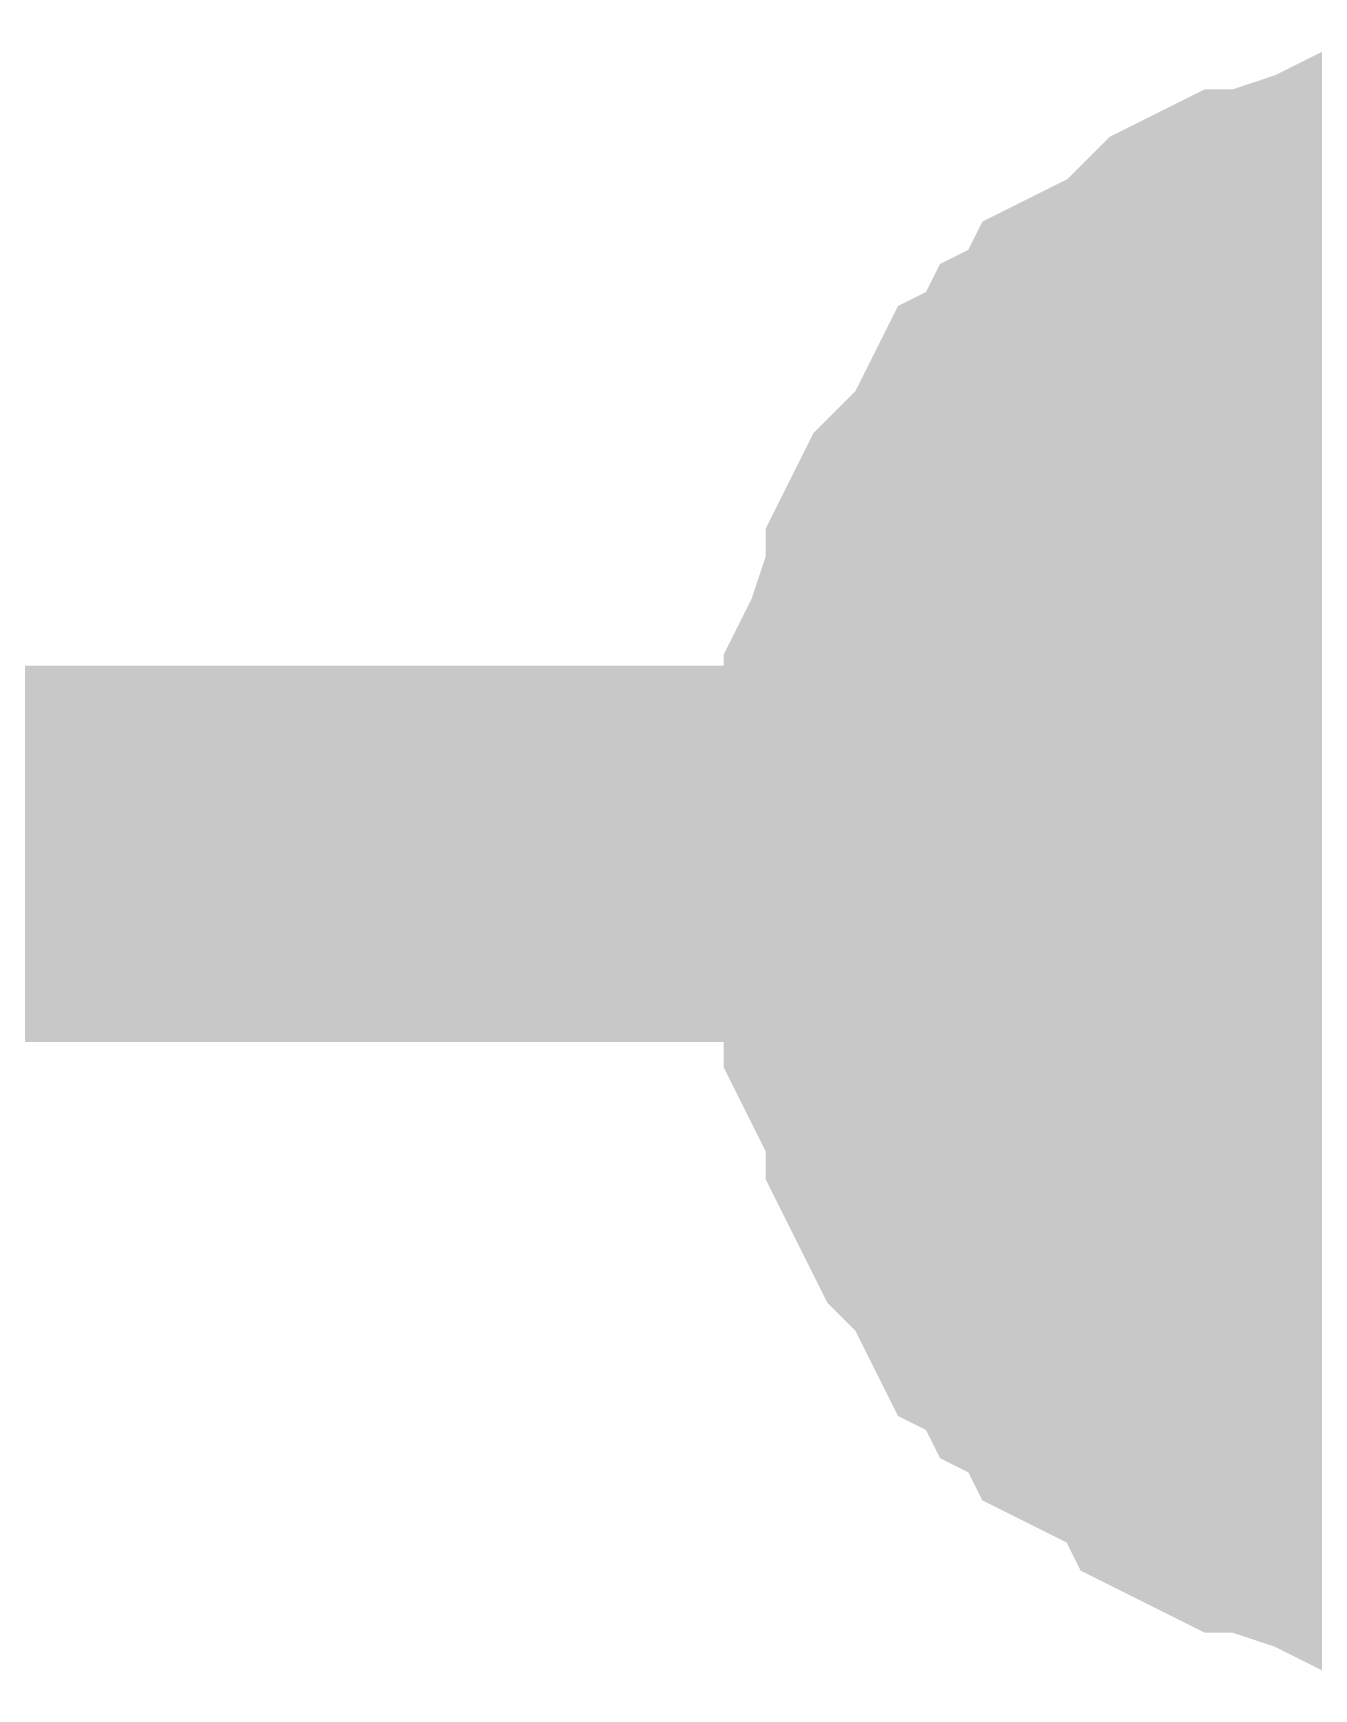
# Model space of a CAD drawing. Header units: inches. Extents: x 0 to 594, y 0 to 420.
# Drawn here: x 243.81 to 244.83, y 176.836 to 178.155 of the extents above; entities that cross this region are included whole.
import ezdxf

# ---------------------------------------------------------------- set-up
doc = ezdxf.new("R2010")
doc.units = ezdxf.units.IN
doc.layers.add('Sheet', color=255, linetype='Continuous')

msp = doc.modelspace()

# ---------------------------------------------------------------- linework, layer by layer
at = {"layer": 'Sheet'}
for points in [[(244.4986, 177.5011, 0.2997, 0.2997, 0), (244.4986, 177.5235, 0.2997, 0.2997, 0), (244.4986, 177.5571, 0.2997, 0.2997, 0), (244.5098, 177.5795, 0.2997, 0.2997, 0), (244.5098, 177.6019, 0.2997, 0.2997, 0), (244.5098, 177.6243, 0.2997, 0.2997, 0), (244.521, 177.6467, 0.2997, 0.2997, 0), (244.5322, 177.6802, 0.2997, 0.2997, 0), (244.5434, 177.7026, 0.2997, 0.2997, 0), (244.5434, 177.725, 0.2997, 0.2997, 0), (244.5546, 177.7474, 0.2997, 0.2997, 0), (244.5658, 177.7586, 0.2997, 0.2997, 0), (244.5882, 177.781, 0.2997, 0.2997, 0), (244.5994, 177.8034, 0.2997, 0.2997, 0), (244.6106, 177.8258, 0.2997, 0.2997, 0), (244.633, 177.837, 0.2997, 0.2997, 0), (244.6442, 177.8594, 0.2997, 0.2997, 0), (244.6666, 177.8706, 0.2997, 0.2997, 0), (244.6778, 177.893, 0.2997, 0.2997, 0), (244.7002, 177.9042, 0.2997, 0.2997, 0), (244.7226, 177.9154, 0.2997, 0.2997, 0), (244.745, 177.9378, 0.2997, 0.2997, 0), (244.7562, 177.949, 0.2997, 0.2997, 0), (244.7786, 177.9602, 0.2997, 0.2997, 0), (244.801, 177.9602, 0.2997, 0.2997, 0), (244.8234, 177.9714, 0.2997, 0.2997, 0), (244.857, 177.9826, 0.2997, 0.2997, 0), (244.8794, 177.9938, 0.2997, 0.2997, 0), (244.9018, 177.9938, 0.2997, 0.2997, 0), (244.9242, 177.9938, 0.2997, 0.2997, 0), (244.9466, 178.005, 0.2997, 0.2997, 0), (244.9802, 178.005, 0.2997, 0.2997, 0)], [(244.4986, 177.5011, 0.2997, 0.2997, 0), (244.4986, 177.5235, 0.2997, 0.2997, 0), (244.4986, 177.5571, 0.2997, 0.2997, 0), (244.5098, 177.5795, 0.2997, 0.2997, 0), (244.5098, 177.6019, 0.2997, 0.2997, 0), (244.5098, 177.6243, 0.2997, 0.2997, 0), (244.521, 177.6467, 0.2997, 0.2997, 0), (244.5322, 177.6802, 0.2997, 0.2997, 0), (244.5434, 177.7026, 0.2997, 0.2997, 0), (244.5434, 177.725, 0.2997, 0.2997, 0), (244.5546, 177.7474, 0.2997, 0.2997, 0), (244.5658, 177.7586, 0.2997, 0.2997, 0), (244.5882, 177.781, 0.2997, 0.2997, 0), (244.5994, 177.8034, 0.2997, 0.2997, 0), (244.6106, 177.8258, 0.2997, 0.2997, 0), (244.633, 177.837, 0.2997, 0.2997, 0), (244.6442, 177.8594, 0.2997, 0.2997, 0), (244.6666, 177.8706, 0.2997, 0.2997, 0), (244.6778, 177.893, 0.2997, 0.2997, 0), (244.7002, 177.9042, 0.2997, 0.2997, 0), (244.7226, 177.9154, 0.2997, 0.2997, 0), (244.745, 177.9378, 0.2997, 0.2997, 0), (244.7562, 177.949, 0.2997, 0.2997, 0), (244.7786, 177.9602, 0.2997, 0.2997, 0), (244.801, 177.9602, 0.2997, 0.2997, 0), (244.8234, 177.9714, 0.2997, 0.2997, 0), (244.857, 177.9826, 0.2997, 0.2997, 0), (244.8794, 177.9938, 0.2997, 0.2997, 0), (244.9018, 177.9938, 0.2997, 0.2997, 0), (244.9242, 177.9938, 0.2997, 0.2997, 0), (244.9466, 178.005, 0.2997, 0.2997, 0), (244.9802, 178.005, 0.2997, 0.2997, 0)], [(244.4986, 177.5011, 0.2997, 0.2997, 0), (244.4986, 177.5235, 0.2997, 0.2997, 0), (244.4986, 177.5571, 0.2997, 0.2997, 0), (244.5098, 177.5795, 0.2997, 0.2997, 0), (244.5098, 177.6019, 0.2997, 0.2997, 0), (244.5098, 177.6243, 0.2997, 0.2997, 0), (244.521, 177.6467, 0.2997, 0.2997, 0), (244.5322, 177.6802, 0.2997, 0.2997, 0), (244.5434, 177.7026, 0.2997, 0.2997, 0), (244.5434, 177.725, 0.2997, 0.2997, 0), (244.5546, 177.7474, 0.2997, 0.2997, 0), (244.5658, 177.7586, 0.2997, 0.2997, 0), (244.5882, 177.781, 0.2997, 0.2997, 0), (244.5994, 177.8034, 0.2997, 0.2997, 0), (244.6106, 177.8258, 0.2997, 0.2997, 0), (244.633, 177.837, 0.2997, 0.2997, 0), (244.6442, 177.8594, 0.2997, 0.2997, 0), (244.6666, 177.8706, 0.2997, 0.2997, 0), (244.6778, 177.893, 0.2997, 0.2997, 0), (244.7002, 177.9042, 0.2997, 0.2997, 0), (244.7226, 177.9154, 0.2997, 0.2997, 0), (244.745, 177.9378, 0.2997, 0.2997, 0), (244.7562, 177.949, 0.2997, 0.2997, 0), (244.7786, 177.9602, 0.2997, 0.2997, 0), (244.801, 177.9602, 0.2997, 0.2997, 0), (244.8234, 177.9714, 0.2997, 0.2997, 0), (244.857, 177.9826, 0.2997, 0.2997, 0), (244.8794, 177.9938, 0.2997, 0.2997, 0), (244.9018, 177.9938, 0.2997, 0.2997, 0), (244.9242, 177.9938, 0.2997, 0.2997, 0), (244.9466, 178.005, 0.2997, 0.2997, 0), (244.9802, 178.005, 0.2997, 0.2997, 0)], [(244.4986, 177.5011, 0.2997, 0.2997, 0), (244.4986, 177.5235, 0.2997, 0.2997, 0), (244.4986, 177.5571, 0.2997, 0.2997, 0), (244.5098, 177.5795, 0.2997, 0.2997, 0), (244.5098, 177.6019, 0.2997, 0.2997, 0), (244.5098, 177.6243, 0.2997, 0.2997, 0), (244.521, 177.6467, 0.2997, 0.2997, 0), (244.5322, 177.6802, 0.2997, 0.2997, 0), (244.5434, 177.7026, 0.2997, 0.2997, 0), (244.5434, 177.725, 0.2997, 0.2997, 0), (244.5546, 177.7474, 0.2997, 0.2997, 0), (244.5658, 177.7586, 0.2997, 0.2997, 0), (244.5882, 177.781, 0.2997, 0.2997, 0), (244.5994, 177.8034, 0.2997, 0.2997, 0), (244.6106, 177.8258, 0.2997, 0.2997, 0), (244.633, 177.837, 0.2997, 0.2997, 0), (244.6442, 177.8594, 0.2997, 0.2997, 0), (244.6666, 177.8706, 0.2997, 0.2997, 0), (244.6778, 177.893, 0.2997, 0.2997, 0), (244.7002, 177.9042, 0.2997, 0.2997, 0), (244.7226, 177.9154, 0.2997, 0.2997, 0), (244.745, 177.9378, 0.2997, 0.2997, 0), (244.7562, 177.949, 0.2997, 0.2997, 0), (244.7786, 177.9602, 0.2997, 0.2997, 0), (244.801, 177.9602, 0.2997, 0.2997, 0), (244.8234, 177.9714, 0.2997, 0.2997, 0), (244.857, 177.9826, 0.2997, 0.2997, 0), (244.8794, 177.9938, 0.2997, 0.2997, 0), (244.9018, 177.9938, 0.2997, 0.2997, 0), (244.9242, 177.9938, 0.2997, 0.2997, 0), (244.9466, 178.005, 0.2997, 0.2997, 0), (244.9802, 178.005, 0.2997, 0.2997, 0)], [(244.4986, 177.5011, 0.2997, 0.2997, 0), (244.4986, 177.5235, 0.2997, 0.2997, 0), (244.4986, 177.5571, 0.2997, 0.2997, 0), (244.5098, 177.5795, 0.2997, 0.2997, 0), (244.5098, 177.6019, 0.2997, 0.2997, 0), (244.5098, 177.6243, 0.2997, 0.2997, 0), (244.521, 177.6467, 0.2997, 0.2997, 0), (244.5322, 177.6802, 0.2997, 0.2997, 0), (244.5434, 177.7026, 0.2997, 0.2997, 0), (244.5434, 177.725, 0.2997, 0.2997, 0), (244.5546, 177.7474, 0.2997, 0.2997, 0), (244.5658, 177.7586, 0.2997, 0.2997, 0), (244.5882, 177.781, 0.2997, 0.2997, 0), (244.5994, 177.8034, 0.2997, 0.2997, 0), (244.6106, 177.8258, 0.2997, 0.2997, 0), (244.633, 177.837, 0.2997, 0.2997, 0), (244.6442, 177.8594, 0.2997, 0.2997, 0), (244.6666, 177.8706, 0.2997, 0.2997, 0), (244.6778, 177.893, 0.2997, 0.2997, 0), (244.7002, 177.9042, 0.2997, 0.2997, 0), (244.7226, 177.9154, 0.2997, 0.2997, 0), (244.745, 177.9378, 0.2997, 0.2997, 0), (244.7562, 177.949, 0.2997, 0.2997, 0), (244.7786, 177.9602, 0.2997, 0.2997, 0), (244.801, 177.9602, 0.2997, 0.2997, 0), (244.8234, 177.9714, 0.2997, 0.2997, 0), (244.857, 177.9826, 0.2997, 0.2997, 0), (244.8794, 177.9938, 0.2997, 0.2997, 0), (244.9018, 177.9938, 0.2997, 0.2997, 0), (244.9242, 177.9938, 0.2997, 0.2997, 0), (244.9466, 178.005, 0.2997, 0.2997, 0), (244.9802, 178.005, 0.2997, 0.2997, 0)], [(244.4986, 177.5011, 0.2997, 0.2997, 0), (244.4986, 177.5235, 0.2997, 0.2997, 0), (244.4986, 177.5571, 0.2997, 0.2997, 0), (244.5098, 177.5795, 0.2997, 0.2997, 0), (244.5098, 177.6019, 0.2997, 0.2997, 0), (244.5098, 177.6243, 0.2997, 0.2997, 0), (244.521, 177.6467, 0.2997, 0.2997, 0), (244.5322, 177.6802, 0.2997, 0.2997, 0), (244.5434, 177.7026, 0.2997, 0.2997, 0), (244.5434, 177.725, 0.2997, 0.2997, 0), (244.5546, 177.7474, 0.2997, 0.2997, 0), (244.5658, 177.7586, 0.2997, 0.2997, 0), (244.5882, 177.781, 0.2997, 0.2997, 0), (244.5994, 177.8034, 0.2997, 0.2997, 0), (244.6106, 177.8258, 0.2997, 0.2997, 0), (244.633, 177.837, 0.2997, 0.2997, 0), (244.6442, 177.8594, 0.2997, 0.2997, 0), (244.6666, 177.8706, 0.2997, 0.2997, 0), (244.6778, 177.893, 0.2997, 0.2997, 0), (244.7002, 177.9042, 0.2997, 0.2997, 0), (244.7226, 177.9154, 0.2997, 0.2997, 0), (244.745, 177.9378, 0.2997, 0.2997, 0), (244.7562, 177.949, 0.2997, 0.2997, 0), (244.7786, 177.9602, 0.2997, 0.2997, 0), (244.801, 177.9602, 0.2997, 0.2997, 0), (244.8234, 177.9714, 0.2997, 0.2997, 0), (244.857, 177.9826, 0.2997, 0.2997, 0), (244.8794, 177.9938, 0.2997, 0.2997, 0), (244.9018, 177.9938, 0.2997, 0.2997, 0), (244.9242, 177.9938, 0.2997, 0.2997, 0), (244.9466, 178.005, 0.2997, 0.2997, 0), (244.9802, 178.005, 0.2997, 0.2997, 0)], [(244.4986, 177.5011, 0.2997, 0.2997, 0), (244.4986, 177.5235, 0.2997, 0.2997, 0), (244.4986, 177.5571, 0.2997, 0.2997, 0), (244.5098, 177.5795, 0.2997, 0.2997, 0), (244.5098, 177.6019, 0.2997, 0.2997, 0), (244.5098, 177.6243, 0.2997, 0.2997, 0), (244.521, 177.6467, 0.2997, 0.2997, 0), (244.5322, 177.6802, 0.2997, 0.2997, 0), (244.5434, 177.7026, 0.2997, 0.2997, 0), (244.5434, 177.725, 0.2997, 0.2997, 0), (244.5546, 177.7474, 0.2997, 0.2997, 0), (244.5658, 177.7586, 0.2997, 0.2997, 0), (244.5882, 177.781, 0.2997, 0.2997, 0), (244.5994, 177.8034, 0.2997, 0.2997, 0), (244.6106, 177.8258, 0.2997, 0.2997, 0), (244.633, 177.837, 0.2997, 0.2997, 0), (244.6442, 177.8594, 0.2997, 0.2997, 0), (244.6666, 177.8706, 0.2997, 0.2997, 0), (244.6778, 177.893, 0.2997, 0.2997, 0), (244.7002, 177.9042, 0.2997, 0.2997, 0), (244.7226, 177.9154, 0.2997, 0.2997, 0), (244.745, 177.9378, 0.2997, 0.2997, 0), (244.7562, 177.949, 0.2997, 0.2997, 0), (244.7786, 177.9602, 0.2997, 0.2997, 0), (244.801, 177.9602, 0.2997, 0.2997, 0), (244.8234, 177.9714, 0.2997, 0.2997, 0), (244.857, 177.9826, 0.2997, 0.2997, 0), (244.8794, 177.9938, 0.2997, 0.2997, 0), (244.9018, 177.9938, 0.2997, 0.2997, 0), (244.9242, 177.9938, 0.2997, 0.2997, 0), (244.9466, 178.005, 0.2997, 0.2997, 0), (244.9802, 178.005, 0.2997, 0.2997, 0)], [(244.4986, 177.5011, 0.0991, 0.0991, 0), (244.4986, 177.5235, 0.0991, 0.0991, 0), (244.4986, 177.5571, 0.0991, 0.0991, 0), (244.5098, 177.5795, 0.0991, 0.0991, 0), (244.5098, 177.6019, 0.0991, 0.0991, 0), (244.5098, 177.6243, 0.0991, 0.0991, 0), (244.521, 177.6467, 0.0991, 0.0991, 0), (244.5322, 177.6802, 0.0991, 0.0991, 0), (244.5434, 177.7026, 0.0991, 0.0991, 0), (244.5434, 177.725, 0.0991, 0.0991, 0), (244.5546, 177.7474, 0.0991, 0.0991, 0), (244.5658, 177.7586, 0.0991, 0.0991, 0), (244.5882, 177.781, 0.0991, 0.0991, 0), (244.5994, 177.8034, 0.0991, 0.0991, 0), (244.6106, 177.8258, 0.0991, 0.0991, 0), (244.633, 177.837, 0.0991, 0.0991, 0), (244.6442, 177.8594, 0.0991, 0.0991, 0), (244.6666, 177.8706, 0.0991, 0.0991, 0), (244.6778, 177.893, 0.0991, 0.0991, 0), (244.7002, 177.9042, 0.0991, 0.0991, 0), (244.7226, 177.9154, 0.0991, 0.0991, 0), (244.745, 177.9378, 0.0991, 0.0991, 0), (244.7562, 177.949, 0.0991, 0.0991, 0), (244.7786, 177.9602, 0.0991, 0.0991, 0), (244.801, 177.9602, 0.0991, 0.0991, 0), (244.8234, 177.9714, 0.0991, 0.0991, 0), (244.857, 177.9826, 0.0991, 0.0991, 0), (244.8794, 177.9938, 0.0991, 0.0991, 0), (244.9018, 177.9938, 0.0991, 0.0991, 0)], [(244.4986, 177.5011, 0.0991, 0.0991, 0), (244.4986, 177.5235, 0.0991, 0.0991, 0), (244.4986, 177.5571, 0.0991, 0.0991, 0), (244.5098, 177.5795, 0.0991, 0.0991, 0), (244.5098, 177.6019, 0.0991, 0.0991, 0), (244.5098, 177.6243, 0.0991, 0.0991, 0), (244.521, 177.6467, 0.0991, 0.0991, 0), (244.5322, 177.6802, 0.0991, 0.0991, 0), (244.5434, 177.7026, 0.0991, 0.0991, 0), (244.5434, 177.725, 0.0991, 0.0991, 0), (244.5546, 177.7474, 0.0991, 0.0991, 0), (244.5658, 177.7586, 0.0991, 0.0991, 0), (244.5882, 177.781, 0.0991, 0.0991, 0), (244.5994, 177.8034, 0.0991, 0.0991, 0), (244.6106, 177.8258, 0.0991, 0.0991, 0), (244.633, 177.837, 0.0991, 0.0991, 0), (244.6442, 177.8594, 0.0991, 0.0991, 0), (244.6666, 177.8706, 0.0991, 0.0991, 0), (244.6778, 177.893, 0.0991, 0.0991, 0), (244.7002, 177.9042, 0.0991, 0.0991, 0), (244.7226, 177.9154, 0.0991, 0.0991, 0), (244.745, 177.9378, 0.0991, 0.0991, 0), (244.7562, 177.949, 0.0991, 0.0991, 0), (244.7786, 177.9602, 0.0991, 0.0991, 0), (244.801, 177.9602, 0.0991, 0.0991, 0), (244.8234, 177.9714, 0.0991, 0.0991, 0), (244.857, 177.9826, 0.0991, 0.0991, 0), (244.8794, 177.9938, 0.0991, 0.0991, 0), (244.9018, 177.9938, 0.0991, 0.0991, 0)], [(244.4986, 177.5011, 0.0991, 0.0991, 0), (244.4986, 177.5235, 0.0991, 0.0991, 0), (244.4986, 177.5571, 0.0991, 0.0991, 0), (244.5098, 177.5795, 0.0991, 0.0991, 0), (244.5098, 177.6019, 0.0991, 0.0991, 0), (244.5098, 177.6243, 0.0991, 0.0991, 0), (244.521, 177.6467, 0.0991, 0.0991, 0), (244.5322, 177.6802, 0.0991, 0.0991, 0), (244.5434, 177.7026, 0.0991, 0.0991, 0), (244.5434, 177.725, 0.0991, 0.0991, 0), (244.5546, 177.7474, 0.0991, 0.0991, 0), (244.5658, 177.7586, 0.0991, 0.0991, 0), (244.5882, 177.781, 0.0991, 0.0991, 0), (244.5994, 177.8034, 0.0991, 0.0991, 0), (244.6106, 177.8258, 0.0991, 0.0991, 0), (244.633, 177.837, 0.0991, 0.0991, 0), (244.6442, 177.8594, 0.0991, 0.0991, 0), (244.6666, 177.8706, 0.0991, 0.0991, 0), (244.6778, 177.893, 0.0991, 0.0991, 0), (244.7002, 177.9042, 0.0991, 0.0991, 0), (244.7226, 177.9154, 0.0991, 0.0991, 0), (244.745, 177.9378, 0.0991, 0.0991, 0), (244.7562, 177.949, 0.0991, 0.0991, 0), (244.7786, 177.9602, 0.0991, 0.0991, 0), (244.801, 177.9602, 0.0991, 0.0991, 0), (244.8234, 177.9714, 0.0991, 0.0991, 0), (244.857, 177.9826, 0.0991, 0.0991, 0), (244.8794, 177.9938, 0.0991, 0.0991, 0), (244.9018, 177.9938, 0.0991, 0.0991, 0)], [(244.4986, 177.5011, 0.0991, 0.0991, 0), (244.4986, 177.5235, 0.0991, 0.0991, 0), (244.4986, 177.5571, 0.0991, 0.0991, 0), (244.5098, 177.5795, 0.0991, 0.0991, 0), (244.5098, 177.6019, 0.0991, 0.0991, 0), (244.5098, 177.6243, 0.0991, 0.0991, 0), (244.521, 177.6467, 0.0991, 0.0991, 0), (244.5322, 177.6802, 0.0991, 0.0991, 0), (244.5434, 177.7026, 0.0991, 0.0991, 0), (244.5434, 177.725, 0.0991, 0.0991, 0), (244.5546, 177.7474, 0.0991, 0.0991, 0), (244.5658, 177.7586, 0.0991, 0.0991, 0), (244.5882, 177.781, 0.0991, 0.0991, 0), (244.5994, 177.8034, 0.0991, 0.0991, 0), (244.6106, 177.8258, 0.0991, 0.0991, 0), (244.633, 177.837, 0.0991, 0.0991, 0), (244.6442, 177.8594, 0.0991, 0.0991, 0), (244.6666, 177.8706, 0.0991, 0.0991, 0), (244.6778, 177.893, 0.0991, 0.0991, 0), (244.7002, 177.9042, 0.0991, 0.0991, 0), (244.7226, 177.9154, 0.0991, 0.0991, 0), (244.745, 177.9378, 0.0991, 0.0991, 0), (244.7562, 177.949, 0.0991, 0.0991, 0), (244.7786, 177.9602, 0.0991, 0.0991, 0), (244.801, 177.9602, 0.0991, 0.0991, 0), (244.8234, 177.9714, 0.0991, 0.0991, 0), (244.857, 177.9826, 0.0991, 0.0991, 0), (244.8794, 177.9938, 0.0991, 0.0991, 0), (244.9018, 177.9938, 0.0991, 0.0991, 0)], [(244.4986, 177.5011, 0.0991, 0.0991, 0), (244.4986, 177.5235, 0.0991, 0.0991, 0), (244.4986, 177.5571, 0.0991, 0.0991, 0), (244.5098, 177.5795, 0.0991, 0.0991, 0), (244.5098, 177.6019, 0.0991, 0.0991, 0), (244.5098, 177.6243, 0.0991, 0.0991, 0), (244.521, 177.6467, 0.0991, 0.0991, 0), (244.5322, 177.6802, 0.0991, 0.0991, 0), (244.5434, 177.7026, 0.0991, 0.0991, 0), (244.5434, 177.725, 0.0991, 0.0991, 0), (244.5546, 177.7474, 0.0991, 0.0991, 0), (244.5658, 177.7586, 0.0991, 0.0991, 0), (244.5882, 177.781, 0.0991, 0.0991, 0), (244.5994, 177.8034, 0.0991, 0.0991, 0), (244.6106, 177.8258, 0.0991, 0.0991, 0), (244.633, 177.837, 0.0991, 0.0991, 0), (244.6442, 177.8594, 0.0991, 0.0991, 0), (244.6666, 177.8706, 0.0991, 0.0991, 0), (244.6778, 177.893, 0.0991, 0.0991, 0), (244.7002, 177.9042, 0.0991, 0.0991, 0), (244.7226, 177.9154, 0.0991, 0.0991, 0), (244.745, 177.9378, 0.0991, 0.0991, 0), (244.7562, 177.949, 0.0991, 0.0991, 0), (244.7786, 177.9602, 0.0991, 0.0991, 0), (244.801, 177.9602, 0.0991, 0.0991, 0), (244.8234, 177.9714, 0.0991, 0.0991, 0), (244.857, 177.9826, 0.0991, 0.0991, 0), (244.8794, 177.9938, 0.0991, 0.0991, 0), (244.9018, 177.9938, 0.0991, 0.0991, 0)], [(244.4986, 177.5011, 0.0991, 0.0991, 0), (244.4986, 177.5235, 0.0991, 0.0991, 0), (244.4986, 177.5571, 0.0991, 0.0991, 0), (244.5098, 177.5795, 0.0991, 0.0991, 0), (244.5098, 177.6019, 0.0991, 0.0991, 0), (244.5098, 177.6243, 0.0991, 0.0991, 0), (244.521, 177.6467, 0.0991, 0.0991, 0), (244.5322, 177.6802, 0.0991, 0.0991, 0), (244.5434, 177.7026, 0.0991, 0.0991, 0), (244.5434, 177.725, 0.0991, 0.0991, 0), (244.5546, 177.7474, 0.0991, 0.0991, 0), (244.5658, 177.7586, 0.0991, 0.0991, 0), (244.5882, 177.781, 0.0991, 0.0991, 0), (244.5994, 177.8034, 0.0991, 0.0991, 0), (244.6106, 177.8258, 0.0991, 0.0991, 0), (244.633, 177.837, 0.0991, 0.0991, 0), (244.6442, 177.8594, 0.0991, 0.0991, 0), (244.6666, 177.8706, 0.0991, 0.0991, 0), (244.6778, 177.893, 0.0991, 0.0991, 0), (244.7002, 177.9042, 0.0991, 0.0991, 0), (244.7226, 177.9154, 0.0991, 0.0991, 0), (244.745, 177.9378, 0.0991, 0.0991, 0), (244.7562, 177.949, 0.0991, 0.0991, 0), (244.7786, 177.9602, 0.0991, 0.0991, 0), (244.801, 177.9602, 0.0991, 0.0991, 0), (244.8234, 177.9714, 0.0991, 0.0991, 0), (244.857, 177.9826, 0.0991, 0.0991, 0), (244.8794, 177.9938, 0.0991, 0.0991, 0), (244.9018, 177.9938, 0.0991, 0.0991, 0)], [(244.4986, 177.5011, 0.0991, 0.0991, 0), (244.4986, 177.5235, 0.0991, 0.0991, 0), (244.4986, 177.5571, 0.0991, 0.0991, 0), (244.5098, 177.5795, 0.0991, 0.0991, 0), (244.5098, 177.6019, 0.0991, 0.0991, 0), (244.5098, 177.6243, 0.0991, 0.0991, 0), (244.521, 177.6467, 0.0991, 0.0991, 0), (244.5322, 177.6802, 0.0991, 0.0991, 0), (244.5434, 177.7026, 0.0991, 0.0991, 0), (244.5434, 177.725, 0.0991, 0.0991, 0), (244.5546, 177.7474, 0.0991, 0.0991, 0), (244.5658, 177.7586, 0.0991, 0.0991, 0), (244.5882, 177.781, 0.0991, 0.0991, 0), (244.5994, 177.8034, 0.0991, 0.0991, 0), (244.6106, 177.8258, 0.0991, 0.0991, 0), (244.633, 177.837, 0.0991, 0.0991, 0), (244.6442, 177.8594, 0.0991, 0.0991, 0), (244.6666, 177.8706, 0.0991, 0.0991, 0), (244.6778, 177.893, 0.0991, 0.0991, 0), (244.7002, 177.9042, 0.0991, 0.0991, 0), (244.7226, 177.9154, 0.0991, 0.0991, 0), (244.745, 177.9378, 0.0991, 0.0991, 0), (244.7562, 177.949, 0.0991, 0.0991, 0), (244.7786, 177.9602, 0.0991, 0.0991, 0), (244.801, 177.9602, 0.0991, 0.0991, 0), (244.8234, 177.9714, 0.0991, 0.0991, 0), (244.857, 177.9826, 0.0991, 0.0991, 0), (244.8794, 177.9938, 0.0991, 0.0991, 0), (244.9018, 177.9938, 0.0991, 0.0991, 0)], [(232.5044, 177.5011, 0.2997, 0.2997, 0), (245.0026, 177.5011, 0.2997, 0.2997, 0)], [(244.9802, 176.9859, 0.2997, 0.2997, 0), (244.9466, 176.9859, 0.2997, 0.2997, 0), (244.9242, 176.9971, 0.2997, 0.2997, 0), (244.9018, 176.9971, 0.2997, 0.2997, 0), (244.8794, 176.9971, 0.2997, 0.2997, 0), (244.857, 177.0083, 0.2997, 0.2997, 0), (244.8234, 177.0195, 0.2997, 0.2997, 0), (244.801, 177.0307, 0.2997, 0.2997, 0), (244.7786, 177.0307, 0.2997, 0.2997, 0), (244.7562, 177.0419, 0.2997, 0.2997, 0), (244.745, 177.0643, 0.2997, 0.2997, 0), (244.7226, 177.0755, 0.2997, 0.2997, 0), (244.7002, 177.0867, 0.2997, 0.2997, 0), (244.6778, 177.0979, 0.2997, 0.2997, 0), (244.6666, 177.1203, 0.2997, 0.2997, 0), (244.6442, 177.1315, 0.2997, 0.2997, 0), (244.633, 177.1539, 0.2997, 0.2997, 0), (244.6106, 177.1651, 0.2997, 0.2997, 0), (244.5994, 177.1875, 0.2997, 0.2997, 0), (244.5882, 177.2099, 0.2997, 0.2997, 0), (244.5658, 177.2323, 0.2997, 0.2997, 0), (244.5546, 177.2547, 0.2997, 0.2997, 0), (244.5434, 177.2771, 0.2997, 0.2997, 0), (244.5434, 177.2995, 0.2997, 0.2997, 0), (244.5322, 177.3219, 0.2997, 0.2997, 0), (244.521, 177.3443, 0.2997, 0.2997, 0), (244.5098, 177.3667, 0.2997, 0.2997, 0), (244.5098, 177.4003, 0.2997, 0.2997, 0), (244.5098, 177.4227, 0.2997, 0.2997, 0), (244.4986, 177.4451, 0.2997, 0.2997, 0), (244.4986, 177.4787, 0.2997, 0.2997, 0), (244.4986, 177.5011, 0.2997, 0.2997, 0)], [(244.4986, 177.5011, 0.2997, 0.2997, 0), (244.4986, 177.5011, 0.2997, 0.2997, 0)], [(244.9802, 176.9859, 0.2997, 0.2997, 0), (244.9466, 176.9859, 0.2997, 0.2997, 0), (244.9242, 176.9971, 0.2997, 0.2997, 0), (244.9018, 176.9971, 0.2997, 0.2997, 0), (244.8794, 176.9971, 0.2997, 0.2997, 0), (244.857, 177.0083, 0.2997, 0.2997, 0), (244.8234, 177.0195, 0.2997, 0.2997, 0), (244.801, 177.0307, 0.2997, 0.2997, 0), (244.7786, 177.0307, 0.2997, 0.2997, 0), (244.7562, 177.0419, 0.2997, 0.2997, 0), (244.745, 177.0643, 0.2997, 0.2997, 0), (244.7226, 177.0755, 0.2997, 0.2997, 0), (244.7002, 177.0867, 0.2997, 0.2997, 0), (244.6778, 177.0979, 0.2997, 0.2997, 0), (244.6666, 177.1203, 0.2997, 0.2997, 0), (244.6442, 177.1315, 0.2997, 0.2997, 0), (244.633, 177.1539, 0.2997, 0.2997, 0), (244.6106, 177.1651, 0.2997, 0.2997, 0), (244.5994, 177.1875, 0.2997, 0.2997, 0), (244.5882, 177.2099, 0.2997, 0.2997, 0), (244.5658, 177.2323, 0.2997, 0.2997, 0), (244.5546, 177.2547, 0.2997, 0.2997, 0), (244.5434, 177.2771, 0.2997, 0.2997, 0), (244.5434, 177.2995, 0.2997, 0.2997, 0), (244.5322, 177.3219, 0.2997, 0.2997, 0), (244.521, 177.3443, 0.2997, 0.2997, 0), (244.5098, 177.3667, 0.2997, 0.2997, 0), (244.5098, 177.4003, 0.2997, 0.2997, 0), (244.5098, 177.4227, 0.2997, 0.2997, 0), (244.4986, 177.4451, 0.2997, 0.2997, 0), (244.4986, 177.4787, 0.2997, 0.2997, 0), (244.4986, 177.5011, 0.2997, 0.2997, 0)], [(244.4986, 177.5011, 0.2997, 0.2997, 0), (244.4986, 177.5011, 0.2997, 0.2997, 0)], [(244.9802, 176.9859, 0.2997, 0.2997, 0), (244.9466, 176.9859, 0.2997, 0.2997, 0), (244.9242, 176.9971, 0.2997, 0.2997, 0), (244.9018, 176.9971, 0.2997, 0.2997, 0), (244.8794, 176.9971, 0.2997, 0.2997, 0), (244.857, 177.0083, 0.2997, 0.2997, 0), (244.8234, 177.0195, 0.2997, 0.2997, 0), (244.801, 177.0307, 0.2997, 0.2997, 0), (244.7786, 177.0307, 0.2997, 0.2997, 0), (244.7562, 177.0419, 0.2997, 0.2997, 0), (244.745, 177.0643, 0.2997, 0.2997, 0), (244.7226, 177.0755, 0.2997, 0.2997, 0), (244.7002, 177.0867, 0.2997, 0.2997, 0), (244.6778, 177.0979, 0.2997, 0.2997, 0), (244.6666, 177.1203, 0.2997, 0.2997, 0), (244.6442, 177.1315, 0.2997, 0.2997, 0), (244.633, 177.1539, 0.2997, 0.2997, 0), (244.6106, 177.1651, 0.2997, 0.2997, 0), (244.5994, 177.1875, 0.2997, 0.2997, 0), (244.5882, 177.2099, 0.2997, 0.2997, 0), (244.5658, 177.2323, 0.2997, 0.2997, 0), (244.5546, 177.2547, 0.2997, 0.2997, 0), (244.5434, 177.2771, 0.2997, 0.2997, 0), (244.5434, 177.2995, 0.2997, 0.2997, 0), (244.5322, 177.3219, 0.2997, 0.2997, 0), (244.521, 177.3443, 0.2997, 0.2997, 0), (244.5098, 177.3667, 0.2997, 0.2997, 0), (244.5098, 177.4003, 0.2997, 0.2997, 0), (244.5098, 177.4227, 0.2997, 0.2997, 0), (244.4986, 177.4451, 0.2997, 0.2997, 0), (244.4986, 177.4787, 0.2997, 0.2997, 0), (244.4986, 177.5011, 0.2997, 0.2997, 0)], [(244.4986, 177.5011, 0.2997, 0.2997, 0), (244.4986, 177.5011, 0.2997, 0.2997, 0)], [(244.9802, 176.9859, 0.2997, 0.2997, 0), (244.9466, 176.9859, 0.2997, 0.2997, 0), (244.9242, 176.9971, 0.2997, 0.2997, 0), (244.9018, 176.9971, 0.2997, 0.2997, 0), (244.8794, 176.9971, 0.2997, 0.2997, 0), (244.857, 177.0083, 0.2997, 0.2997, 0), (244.8234, 177.0195, 0.2997, 0.2997, 0), (244.801, 177.0307, 0.2997, 0.2997, 0), (244.7786, 177.0307, 0.2997, 0.2997, 0), (244.7562, 177.0419, 0.2997, 0.2997, 0), (244.745, 177.0643, 0.2997, 0.2997, 0), (244.7226, 177.0755, 0.2997, 0.2997, 0), (244.7002, 177.0867, 0.2997, 0.2997, 0), (244.6778, 177.0979, 0.2997, 0.2997, 0), (244.6666, 177.1203, 0.2997, 0.2997, 0), (244.6442, 177.1315, 0.2997, 0.2997, 0), (244.633, 177.1539, 0.2997, 0.2997, 0), (244.6106, 177.1651, 0.2997, 0.2997, 0), (244.5994, 177.1875, 0.2997, 0.2997, 0), (244.5882, 177.2099, 0.2997, 0.2997, 0), (244.5658, 177.2323, 0.2997, 0.2997, 0), (244.5546, 177.2547, 0.2997, 0.2997, 0), (244.5434, 177.2771, 0.2997, 0.2997, 0), (244.5434, 177.2995, 0.2997, 0.2997, 0), (244.5322, 177.3219, 0.2997, 0.2997, 0), (244.521, 177.3443, 0.2997, 0.2997, 0), (244.5098, 177.3667, 0.2997, 0.2997, 0), (244.5098, 177.4003, 0.2997, 0.2997, 0), (244.5098, 177.4227, 0.2997, 0.2997, 0), (244.4986, 177.4451, 0.2997, 0.2997, 0), (244.4986, 177.4787, 0.2997, 0.2997, 0), (244.4986, 177.5011, 0.2997, 0.2997, 0)], [(244.4986, 177.5011, 0.2997, 0.2997, 0), (244.4986, 177.5011, 0.2997, 0.2997, 0)], [(244.9802, 176.9859, 0.2997, 0.2997, 0), (244.9466, 176.9859, 0.2997, 0.2997, 0), (244.9242, 176.9971, 0.2997, 0.2997, 0), (244.9018, 176.9971, 0.2997, 0.2997, 0), (244.8794, 176.9971, 0.2997, 0.2997, 0), (244.857, 177.0083, 0.2997, 0.2997, 0), (244.8234, 177.0195, 0.2997, 0.2997, 0), (244.801, 177.0307, 0.2997, 0.2997, 0), (244.7786, 177.0307, 0.2997, 0.2997, 0), (244.7562, 177.0419, 0.2997, 0.2997, 0), (244.745, 177.0643, 0.2997, 0.2997, 0), (244.7226, 177.0755, 0.2997, 0.2997, 0), (244.7002, 177.0867, 0.2997, 0.2997, 0), (244.6778, 177.0979, 0.2997, 0.2997, 0), (244.6666, 177.1203, 0.2997, 0.2997, 0), (244.6442, 177.1315, 0.2997, 0.2997, 0), (244.633, 177.1539, 0.2997, 0.2997, 0), (244.6106, 177.1651, 0.2997, 0.2997, 0), (244.5994, 177.1875, 0.2997, 0.2997, 0), (244.5882, 177.2099, 0.2997, 0.2997, 0), (244.5658, 177.2323, 0.2997, 0.2997, 0), (244.5546, 177.2547, 0.2997, 0.2997, 0), (244.5434, 177.2771, 0.2997, 0.2997, 0), (244.5434, 177.2995, 0.2997, 0.2997, 0), (244.5322, 177.3219, 0.2997, 0.2997, 0), (244.521, 177.3443, 0.2997, 0.2997, 0), (244.5098, 177.3667, 0.2997, 0.2997, 0), (244.5098, 177.4003, 0.2997, 0.2997, 0), (244.5098, 177.4227, 0.2997, 0.2997, 0), (244.4986, 177.4451, 0.2997, 0.2997, 0), (244.4986, 177.4787, 0.2997, 0.2997, 0), (244.4986, 177.5011, 0.2997, 0.2997, 0)], [(244.4986, 177.5011, 0.2997, 0.2997, 0), (244.4986, 177.5011, 0.2997, 0.2997, 0)], [(244.9802, 176.9859, 0.2997, 0.2997, 0), (244.9466, 176.9859, 0.2997, 0.2997, 0), (244.9242, 176.9971, 0.2997, 0.2997, 0), (244.9018, 176.9971, 0.2997, 0.2997, 0), (244.8794, 176.9971, 0.2997, 0.2997, 0), (244.857, 177.0083, 0.2997, 0.2997, 0), (244.8234, 177.0195, 0.2997, 0.2997, 0), (244.801, 177.0307, 0.2997, 0.2997, 0), (244.7786, 177.0307, 0.2997, 0.2997, 0), (244.7562, 177.0419, 0.2997, 0.2997, 0), (244.745, 177.0643, 0.2997, 0.2997, 0), (244.7226, 177.0755, 0.2997, 0.2997, 0), (244.7002, 177.0867, 0.2997, 0.2997, 0), (244.6778, 177.0979, 0.2997, 0.2997, 0), (244.6666, 177.1203, 0.2997, 0.2997, 0), (244.6442, 177.1315, 0.2997, 0.2997, 0), (244.633, 177.1539, 0.2997, 0.2997, 0), (244.6106, 177.1651, 0.2997, 0.2997, 0), (244.5994, 177.1875, 0.2997, 0.2997, 0), (244.5882, 177.2099, 0.2997, 0.2997, 0), (244.5658, 177.2323, 0.2997, 0.2997, 0), (244.5546, 177.2547, 0.2997, 0.2997, 0), (244.5434, 177.2771, 0.2997, 0.2997, 0), (244.5434, 177.2995, 0.2997, 0.2997, 0), (244.5322, 177.3219, 0.2997, 0.2997, 0), (244.521, 177.3443, 0.2997, 0.2997, 0), (244.5098, 177.3667, 0.2997, 0.2997, 0), (244.5098, 177.4003, 0.2997, 0.2997, 0), (244.5098, 177.4227, 0.2997, 0.2997, 0), (244.4986, 177.4451, 0.2997, 0.2997, 0), (244.4986, 177.4787, 0.2997, 0.2997, 0), (244.4986, 177.5011, 0.2997, 0.2997, 0)], [(244.4986, 177.5011, 0.2997, 0.2997, 0), (244.4986, 177.5011, 0.2997, 0.2997, 0)], [(244.9802, 176.9859, 0.2997, 0.2997, 0), (244.9466, 176.9859, 0.2997, 0.2997, 0), (244.9242, 176.9971, 0.2997, 0.2997, 0), (244.9018, 176.9971, 0.2997, 0.2997, 0), (244.8794, 176.9971, 0.2997, 0.2997, 0), (244.857, 177.0083, 0.2997, 0.2997, 0), (244.8234, 177.0195, 0.2997, 0.2997, 0), (244.801, 177.0307, 0.2997, 0.2997, 0), (244.7786, 177.0307, 0.2997, 0.2997, 0), (244.7562, 177.0419, 0.2997, 0.2997, 0), (244.745, 177.0643, 0.2997, 0.2997, 0), (244.7226, 177.0755, 0.2997, 0.2997, 0), (244.7002, 177.0867, 0.2997, 0.2997, 0), (244.6778, 177.0979, 0.2997, 0.2997, 0), (244.6666, 177.1203, 0.2997, 0.2997, 0), (244.6442, 177.1315, 0.2997, 0.2997, 0), (244.633, 177.1539, 0.2997, 0.2997, 0), (244.6106, 177.1651, 0.2997, 0.2997, 0), (244.5994, 177.1875, 0.2997, 0.2997, 0), (244.5882, 177.2099, 0.2997, 0.2997, 0), (244.5658, 177.2323, 0.2997, 0.2997, 0), (244.5546, 177.2547, 0.2997, 0.2997, 0), (244.5434, 177.2771, 0.2997, 0.2997, 0), (244.5434, 177.2995, 0.2997, 0.2997, 0), (244.5322, 177.3219, 0.2997, 0.2997, 0), (244.521, 177.3443, 0.2997, 0.2997, 0), (244.5098, 177.3667, 0.2997, 0.2997, 0), (244.5098, 177.4003, 0.2997, 0.2997, 0), (244.5098, 177.4227, 0.2997, 0.2997, 0), (244.4986, 177.4451, 0.2997, 0.2997, 0), (244.4986, 177.4787, 0.2997, 0.2997, 0), (244.4986, 177.5011, 0.2997, 0.2997, 0)], [(244.4986, 177.5011, 0.2997, 0.2997, 0), (244.4986, 177.5011, 0.2997, 0.2997, 0)], [(244.9018, 176.9971, 0.0991, 0.0991, 0), (244.8794, 176.9971, 0.0991, 0.0991, 0), (244.857, 177.0083, 0.0991, 0.0991, 0), (244.8234, 177.0195, 0.0991, 0.0991, 0), (244.801, 177.0307, 0.0991, 0.0991, 0), (244.7786, 177.0307, 0.0991, 0.0991, 0), (244.7562, 177.0419, 0.0991, 0.0991, 0), (244.745, 177.0643, 0.0991, 0.0991, 0), (244.7226, 177.0755, 0.0991, 0.0991, 0), (244.7002, 177.0867, 0.0991, 0.0991, 0), (244.6778, 177.0979, 0.0991, 0.0991, 0), (244.6666, 177.1203, 0.0991, 0.0991, 0), (244.6442, 177.1315, 0.0991, 0.0991, 0), (244.633, 177.1539, 0.0991, 0.0991, 0), (244.6106, 177.1651, 0.0991, 0.0991, 0), (244.5994, 177.1875, 0.0991, 0.0991, 0), (244.5882, 177.2099, 0.0991, 0.0991, 0), (244.5658, 177.2323, 0.0991, 0.0991, 0), (244.5546, 177.2547, 0.0991, 0.0991, 0), (244.5434, 177.2771, 0.0991, 0.0991, 0), (244.5434, 177.2995, 0.0991, 0.0991, 0), (244.5322, 177.3219, 0.0991, 0.0991, 0), (244.521, 177.3443, 0.0991, 0.0991, 0), (244.5098, 177.3667, 0.0991, 0.0991, 0), (244.5098, 177.4003, 0.0991, 0.0991, 0), (244.5098, 177.4227, 0.0991, 0.0991, 0), (244.4986, 177.4451, 0.0991, 0.0991, 0), (244.4986, 177.4787, 0.0991, 0.0991, 0), (244.4986, 177.5011, 0.0991, 0.0991, 0)], [(244.4986, 177.5011, 0.0991, 0.0991, 0), (244.4986, 177.5011, 0.0991, 0.0991, 0)], [(244.9018, 176.9971, 0.0991, 0.0991, 0), (244.8794, 176.9971, 0.0991, 0.0991, 0), (244.857, 177.0083, 0.0991, 0.0991, 0), (244.8234, 177.0195, 0.0991, 0.0991, 0), (244.801, 177.0307, 0.0991, 0.0991, 0), (244.7786, 177.0307, 0.0991, 0.0991, 0), (244.7562, 177.0419, 0.0991, 0.0991, 0), (244.745, 177.0643, 0.0991, 0.0991, 0), (244.7226, 177.0755, 0.0991, 0.0991, 0), (244.7002, 177.0867, 0.0991, 0.0991, 0), (244.6778, 177.0979, 0.0991, 0.0991, 0), (244.6666, 177.1203, 0.0991, 0.0991, 0), (244.6442, 177.1315, 0.0991, 0.0991, 0), (244.633, 177.1539, 0.0991, 0.0991, 0), (244.6106, 177.1651, 0.0991, 0.0991, 0), (244.5994, 177.1875, 0.0991, 0.0991, 0), (244.5882, 177.2099, 0.0991, 0.0991, 0), (244.5658, 177.2323, 0.0991, 0.0991, 0), (244.5546, 177.2547, 0.0991, 0.0991, 0), (244.5434, 177.2771, 0.0991, 0.0991, 0), (244.5434, 177.2995, 0.0991, 0.0991, 0), (244.5322, 177.3219, 0.0991, 0.0991, 0), (244.521, 177.3443, 0.0991, 0.0991, 0), (244.5098, 177.3667, 0.0991, 0.0991, 0), (244.5098, 177.4003, 0.0991, 0.0991, 0), (244.5098, 177.4227, 0.0991, 0.0991, 0), (244.4986, 177.4451, 0.0991, 0.0991, 0), (244.4986, 177.4787, 0.0991, 0.0991, 0), (244.4986, 177.5011, 0.0991, 0.0991, 0)], [(244.4986, 177.5011, 0.0991, 0.0991, 0), (244.4986, 177.5011, 0.0991, 0.0991, 0)], [(244.9018, 176.9971, 0.0991, 0.0991, 0), (244.8794, 176.9971, 0.0991, 0.0991, 0), (244.857, 177.0083, 0.0991, 0.0991, 0), (244.8234, 177.0195, 0.0991, 0.0991, 0), (244.801, 177.0307, 0.0991, 0.0991, 0), (244.7786, 177.0307, 0.0991, 0.0991, 0), (244.7562, 177.0419, 0.0991, 0.0991, 0), (244.745, 177.0643, 0.0991, 0.0991, 0), (244.7226, 177.0755, 0.0991, 0.0991, 0), (244.7002, 177.0867, 0.0991, 0.0991, 0), (244.6778, 177.0979, 0.0991, 0.0991, 0), (244.6666, 177.1203, 0.0991, 0.0991, 0), (244.6442, 177.1315, 0.0991, 0.0991, 0), (244.633, 177.1539, 0.0991, 0.0991, 0), (244.6106, 177.1651, 0.0991, 0.0991, 0), (244.5994, 177.1875, 0.0991, 0.0991, 0), (244.5882, 177.2099, 0.0991, 0.0991, 0), (244.5658, 177.2323, 0.0991, 0.0991, 0), (244.5546, 177.2547, 0.0991, 0.0991, 0), (244.5434, 177.2771, 0.0991, 0.0991, 0), (244.5434, 177.2995, 0.0991, 0.0991, 0), (244.5322, 177.3219, 0.0991, 0.0991, 0), (244.521, 177.3443, 0.0991, 0.0991, 0), (244.5098, 177.3667, 0.0991, 0.0991, 0), (244.5098, 177.4003, 0.0991, 0.0991, 0), (244.5098, 177.4227, 0.0991, 0.0991, 0), (244.4986, 177.4451, 0.0991, 0.0991, 0), (244.4986, 177.4787, 0.0991, 0.0991, 0), (244.4986, 177.5011, 0.0991, 0.0991, 0)], [(244.4986, 177.5011, 0.0991, 0.0991, 0), (244.4986, 177.5011, 0.0991, 0.0991, 0)], [(244.9018, 176.9971, 0.0991, 0.0991, 0), (244.8794, 176.9971, 0.0991, 0.0991, 0), (244.857, 177.0083, 0.0991, 0.0991, 0), (244.8234, 177.0195, 0.0991, 0.0991, 0), (244.801, 177.0307, 0.0991, 0.0991, 0), (244.7786, 177.0307, 0.0991, 0.0991, 0), (244.7562, 177.0419, 0.0991, 0.0991, 0), (244.745, 177.0643, 0.0991, 0.0991, 0), (244.7226, 177.0755, 0.0991, 0.0991, 0), (244.7002, 177.0867, 0.0991, 0.0991, 0), (244.6778, 177.0979, 0.0991, 0.0991, 0), (244.6666, 177.1203, 0.0991, 0.0991, 0), (244.6442, 177.1315, 0.0991, 0.0991, 0), (244.633, 177.1539, 0.0991, 0.0991, 0), (244.6106, 177.1651, 0.0991, 0.0991, 0), (244.5994, 177.1875, 0.0991, 0.0991, 0), (244.5882, 177.2099, 0.0991, 0.0991, 0), (244.5658, 177.2323, 0.0991, 0.0991, 0), (244.5546, 177.2547, 0.0991, 0.0991, 0), (244.5434, 177.2771, 0.0991, 0.0991, 0), (244.5434, 177.2995, 0.0991, 0.0991, 0), (244.5322, 177.3219, 0.0991, 0.0991, 0), (244.521, 177.3443, 0.0991, 0.0991, 0), (244.5098, 177.3667, 0.0991, 0.0991, 0), (244.5098, 177.4003, 0.0991, 0.0991, 0), (244.5098, 177.4227, 0.0991, 0.0991, 0), (244.4986, 177.4451, 0.0991, 0.0991, 0), (244.4986, 177.4787, 0.0991, 0.0991, 0), (244.4986, 177.5011, 0.0991, 0.0991, 0)], [(244.4986, 177.5011, 0.0991, 0.0991, 0), (244.4986, 177.5011, 0.0991, 0.0991, 0)], [(244.9018, 176.9971, 0.0991, 0.0991, 0), (244.8794, 176.9971, 0.0991, 0.0991, 0), (244.857, 177.0083, 0.0991, 0.0991, 0), (244.8234, 177.0195, 0.0991, 0.0991, 0), (244.801, 177.0307, 0.0991, 0.0991, 0), (244.7786, 177.0307, 0.0991, 0.0991, 0), (244.7562, 177.0419, 0.0991, 0.0991, 0), (244.745, 177.0643, 0.0991, 0.0991, 0), (244.7226, 177.0755, 0.0991, 0.0991, 0), (244.7002, 177.0867, 0.0991, 0.0991, 0), (244.6778, 177.0979, 0.0991, 0.0991, 0), (244.6666, 177.1203, 0.0991, 0.0991, 0), (244.6442, 177.1315, 0.0991, 0.0991, 0), (244.633, 177.1539, 0.0991, 0.0991, 0), (244.6106, 177.1651, 0.0991, 0.0991, 0), (244.5994, 177.1875, 0.0991, 0.0991, 0), (244.5882, 177.2099, 0.0991, 0.0991, 0), (244.5658, 177.2323, 0.0991, 0.0991, 0), (244.5546, 177.2547, 0.0991, 0.0991, 0), (244.5434, 177.2771, 0.0991, 0.0991, 0), (244.5434, 177.2995, 0.0991, 0.0991, 0), (244.5322, 177.3219, 0.0991, 0.0991, 0), (244.521, 177.3443, 0.0991, 0.0991, 0), (244.5098, 177.3667, 0.0991, 0.0991, 0), (244.5098, 177.4003, 0.0991, 0.0991, 0), (244.5098, 177.4227, 0.0991, 0.0991, 0), (244.4986, 177.4451, 0.0991, 0.0991, 0), (244.4986, 177.4787, 0.0991, 0.0991, 0), (244.4986, 177.5011, 0.0991, 0.0991, 0)], [(244.4986, 177.5011, 0.0991, 0.0991, 0), (244.4986, 177.5011, 0.0991, 0.0991, 0)], [(244.9018, 176.9971, 0.0991, 0.0991, 0), (244.8794, 176.9971, 0.0991, 0.0991, 0), (244.857, 177.0083, 0.0991, 0.0991, 0), (244.8234, 177.0195, 0.0991, 0.0991, 0), (244.801, 177.0307, 0.0991, 0.0991, 0), (244.7786, 177.0307, 0.0991, 0.0991, 0), (244.7562, 177.0419, 0.0991, 0.0991, 0), (244.745, 177.0643, 0.0991, 0.0991, 0), (244.7226, 177.0755, 0.0991, 0.0991, 0), (244.7002, 177.0867, 0.0991, 0.0991, 0), (244.6778, 177.0979, 0.0991, 0.0991, 0), (244.6666, 177.1203, 0.0991, 0.0991, 0), (244.6442, 177.1315, 0.0991, 0.0991, 0), (244.633, 177.1539, 0.0991, 0.0991, 0), (244.6106, 177.1651, 0.0991, 0.0991, 0), (244.5994, 177.1875, 0.0991, 0.0991, 0), (244.5882, 177.2099, 0.0991, 0.0991, 0), (244.5658, 177.2323, 0.0991, 0.0991, 0), (244.5546, 177.2547, 0.0991, 0.0991, 0), (244.5434, 177.2771, 0.0991, 0.0991, 0), (244.5434, 177.2995, 0.0991, 0.0991, 0), (244.5322, 177.3219, 0.0991, 0.0991, 0), (244.521, 177.3443, 0.0991, 0.0991, 0), (244.5098, 177.3667, 0.0991, 0.0991, 0), (244.5098, 177.4003, 0.0991, 0.0991, 0), (244.5098, 177.4227, 0.0991, 0.0991, 0), (244.4986, 177.4451, 0.0991, 0.0991, 0), (244.4986, 177.4787, 0.0991, 0.0991, 0), (244.4986, 177.5011, 0.0991, 0.0991, 0)], [(244.4986, 177.5011, 0.0991, 0.0991, 0), (244.4986, 177.5011, 0.0991, 0.0991, 0)], [(244.9018, 176.9971, 0.0991, 0.0991, 0), (244.8794, 176.9971, 0.0991, 0.0991, 0), (244.857, 177.0083, 0.0991, 0.0991, 0), (244.8234, 177.0195, 0.0991, 0.0991, 0), (244.801, 177.0307, 0.0991, 0.0991, 0), (244.7786, 177.0307, 0.0991, 0.0991, 0), (244.7562, 177.0419, 0.0991, 0.0991, 0), (244.745, 177.0643, 0.0991, 0.0991, 0), (244.7226, 177.0755, 0.0991, 0.0991, 0), (244.7002, 177.0867, 0.0991, 0.0991, 0), (244.6778, 177.0979, 0.0991, 0.0991, 0), (244.6666, 177.1203, 0.0991, 0.0991, 0), (244.6442, 177.1315, 0.0991, 0.0991, 0), (244.633, 177.1539, 0.0991, 0.0991, 0), (244.6106, 177.1651, 0.0991, 0.0991, 0), (244.5994, 177.1875, 0.0991, 0.0991, 0), (244.5882, 177.2099, 0.0991, 0.0991, 0), (244.5658, 177.2323, 0.0991, 0.0991, 0), (244.5546, 177.2547, 0.0991, 0.0991, 0), (244.5434, 177.2771, 0.0991, 0.0991, 0), (244.5434, 177.2995, 0.0991, 0.0991, 0), (244.5322, 177.3219, 0.0991, 0.0991, 0), (244.521, 177.3443, 0.0991, 0.0991, 0), (244.5098, 177.3667, 0.0991, 0.0991, 0), (244.5098, 177.4003, 0.0991, 0.0991, 0), (244.5098, 177.4227, 0.0991, 0.0991, 0), (244.4986, 177.4451, 0.0991, 0.0991, 0), (244.4986, 177.4787, 0.0991, 0.0991, 0), (244.4986, 177.5011, 0.0991, 0.0991, 0)], [(244.4986, 177.5011, 0.0991, 0.0991, 0), (244.4986, 177.5011, 0.0991, 0.0991, 0)]]:
    msp.add_lwpolyline(points, format="xyseb", dxfattribs=at)
msp.add_lwpolyline([(244.746, 177.5, 0.508, 0.508, 1), (245.254, 177.5, 0.508, 0.508, 1)], format="xyseb", close=True, dxfattribs=at)

doc.saveas('drawing.dxf')
